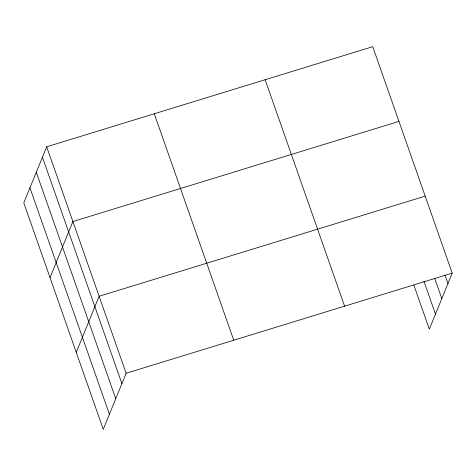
<?xml version="1.0" encoding="UTF-8"?>
<svg xmlns="http://www.w3.org/2000/svg" width="476" height="476" viewBox="0 0 476 476"><rect width="100%" height="100%" fill="white"/><g stroke="black" fill="none" stroke-linecap="round" stroke-linejoin="round"><path stroke-width="0.71" d="M46.678 146.81L23.8 202.871L103.256 429.328L126.134 373.267L46.678 146.81L372.744 46.672L452.2 273.129L429.322 329.19L413.846 285.094M50.022 277.603L72.899 221.542L398.965 121.404M76.243 352.335L99.121 296.268L425.187 196.13M126.134 373.267L452.2 273.129M445.012 275.122L447.958 283.517M434.689 278.293L441.811 298.589M423.932 281.221L435.475 314.118M265.138 79.718L344.6 306.175M154.278 113.764L233.74 340.221M42.435 157.205L121.898 383.656M36.289 172.276L115.745 398.727M29.952 187.8L109.409 414.257"/></g></svg>
